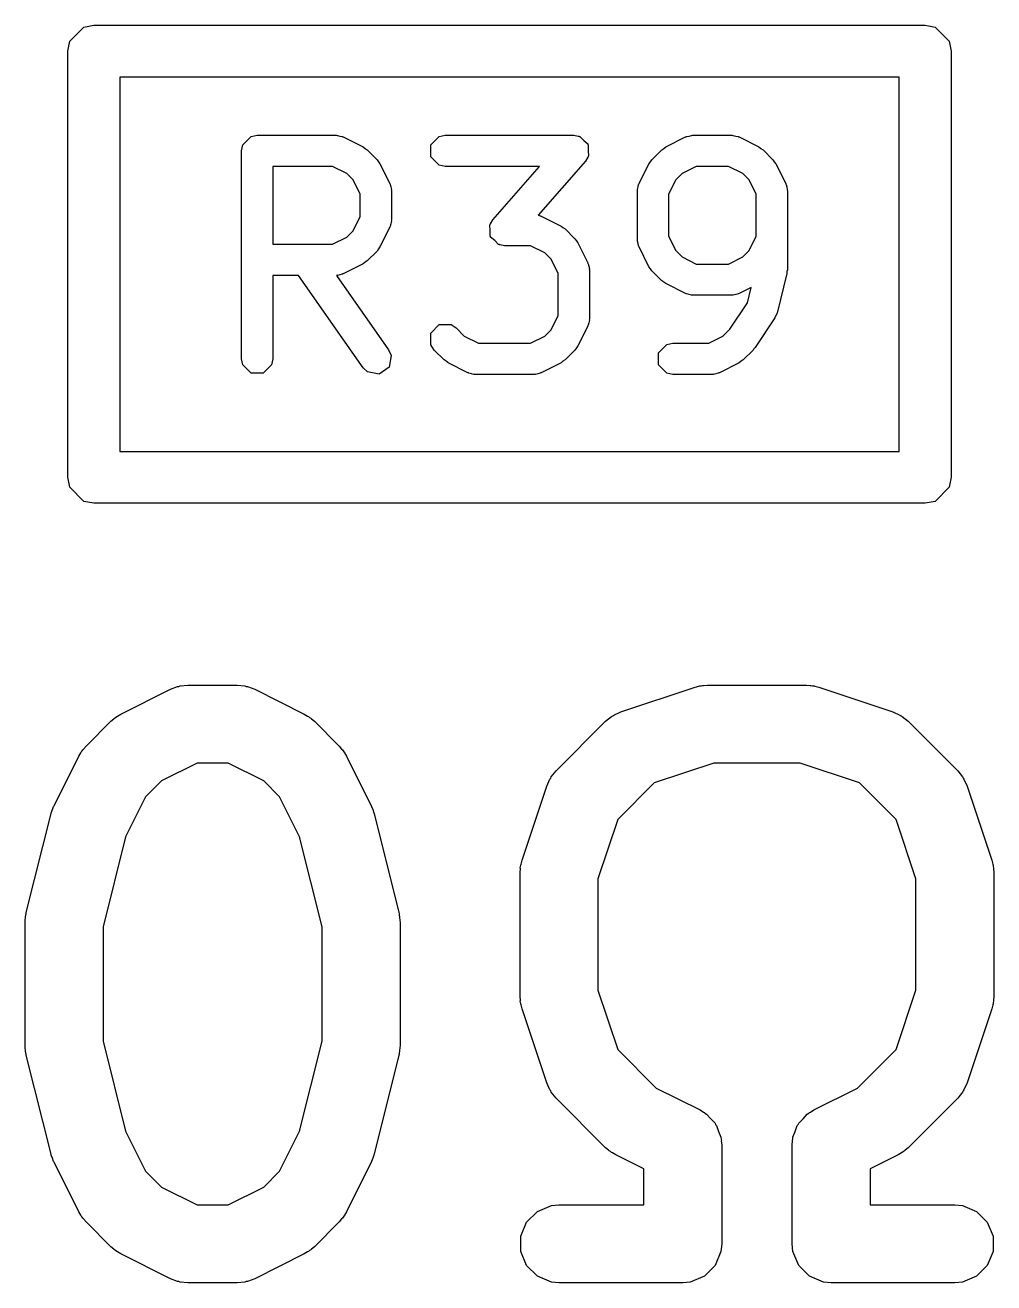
# Model space of a CAD drawing. Header units: millimetres. Extents: x 129 to 276, y -185 to -58.
# Drawn here: x 150.568 to 152.432, y -170.71 to -168.29 of the extents above; entities that cross this region are included whole.
import ezdxf

# ---------------------------------------------------------------- set-up
doc = ezdxf.new("R2010")
doc.units = ezdxf.units.MM
doc.layers.add('F.Fab', color=9, linetype='CONTINUOUS', true_color=0xafafaf)

msp = doc.modelspace()

# ---------------------------------------------------------------- linework, layer by layer
at = {"layer": 'F.Fab', "linetype": 'CONTINUOUS'}
for p, q in [((150.653806, -168.320866), (150.680866, -168.293806)), ((150.680866, -168.293806), (150.7, -168.29)), ((150.7, -168.29), (152.3, -168.29)), ((152.3, -168.29), (152.319134, -168.293806)), ((152.319134, -168.293806), (152.346194, -168.320866)), ((150.65, -168.34), (150.653806, -168.320866)), ((152.346194, -168.320866), (152.35, -168.34)), ((150.65, -169.16), (150.65, -168.34)), ((152.35, -168.34), (152.35, -169.16)), ((150.75, -168.39), (150.75, -169.11)), ((152.25, -168.39), (150.75, -168.39)), ((152.25, -169.11), (152.25, -168.39)), ((150.98657, -168.520446), (151.002805, -168.504211)), ((151.002805, -168.504211), (151.014286, -168.501927)), ((151.014286, -168.501927), (151.166667, -168.501927)), ((151.166667, -168.501927), (151.168141, -168.50222)), ((151.168141, -168.50222), (151.168793, -168.502003)), ((151.168793, -168.502003), (151.173429, -168.503272)), ((151.173429, -168.503272), (151.178148, -168.504211)), ((151.178148, -168.504211), (151.178634, -168.504697)), ((151.178634, -168.504697), (151.180084, -168.505094)), ((151.180084, -168.505094), (151.218179, -168.524142)), ((151.348474, -168.520446), (151.364709, -168.504211)), ((151.364709, -168.504211), (151.37619, -168.501927)), ((151.37619, -168.501927), (151.623809, -168.501927)), ((151.623809, -168.501927), (151.632173, -168.503591)), ((151.632173, -168.503591), (151.63342, -168.503508)), ((151.63342, -168.503508), (151.633909, -168.503936)), ((151.633909, -168.503936), (151.63529, -168.504211)), ((151.63529, -168.504211), (151.642756, -168.511677)), ((151.642756, -168.511677), (151.650701, -168.518629)), ((151.800868, -168.524142), (151.838964, -168.505094)), ((151.838964, -168.505094), (151.840412, -168.504697)), ((151.840412, -168.504697), (151.840899, -168.504211)), ((151.840899, -168.504211), (151.84561, -168.503273)), ((151.84561, -168.503273), (151.850254, -168.502002)), ((151.850254, -168.502002), (151.850907, -168.502219)), ((151.850907, -168.502219), (151.85238, -168.501927)), ((151.85238, -168.501927), (151.928571, -168.501927)), ((151.928571, -168.501927), (151.930045, -168.50222)), ((151.930045, -168.50222), (151.930697, -168.502003)), ((151.930697, -168.502003), (151.935333, -168.503272)), ((151.935333, -168.503272), (151.940052, -168.504211)), ((151.940052, -168.504211), (151.940538, -168.504697)), ((151.940538, -168.504697), (151.941988, -168.505094)), ((151.941988, -168.505094), (151.980083, -168.524142)), ((150.984286, -168.531927), (150.98657, -168.520446)), ((150.984286, -168.931927), (150.984286, -168.531927)), ((151.218179, -168.524142), (151.221982, -168.527094)), ((151.221982, -168.527094), (151.225975, -168.529762)), ((151.225975, -168.529762), (151.245023, -168.548809)), ((151.348474, -168.543408), (151.348474, -168.520446)), ((151.650701, -168.518629), (151.650771, -168.519692)), ((151.650771, -168.519692), (151.651525, -168.520446)), ((151.651525, -168.520446), (151.651525, -168.530991)), ((151.651525, -168.530991), (151.652228, -168.541538)), ((151.774025, -168.548809), (151.793072, -168.529761)), ((151.793072, -168.529761), (151.797073, -168.527087)), ((151.797073, -168.527087), (151.800868, -168.524142)), ((151.980083, -168.524142), (151.983879, -168.527089)), ((151.983879, -168.527089), (151.987879, -168.529761)), ((151.987879, -168.529761), (152.006926, -168.548808)), ((151.159584, -168.561927), (151.044286, -168.561927)), ((151.044286, -168.561927), (151.044286, -168.711451)), ((151.186991, -168.57563), (151.159584, -168.561927)), ((151.245023, -168.548809), (151.247699, -168.552815)), ((151.247699, -168.552815), (151.250642, -168.556606)), ((151.250642, -168.556606), (151.26969, -168.594702)), ((151.364709, -168.559643), (151.348474, -168.543408)), ((151.37619, -168.561927), (151.364709, -168.559643)), ((151.557696, -168.561927), (151.37619, -168.561927)), ((151.467899, -168.664553), (151.557696, -168.561927)), ((151.646386, -168.551682), (151.555258, -168.655827)), ((151.650643, -168.544289), (151.646386, -168.551682)), ((151.651525, -168.543408), (151.650643, -168.544289)), ((151.652228, -168.541538), (151.651525, -168.542758)), ((151.651525, -168.542758), (151.651525, -168.543408)), ((151.749357, -168.594702), (151.768405, -168.556605)), ((151.768405, -168.556605), (151.771357, -168.552801)), ((151.771357, -168.552801), (151.774025, -168.548809)), ((151.859463, -168.561927), (151.832055, -168.575631)), ((151.921488, -168.561927), (151.859463, -168.561927)), ((151.948894, -168.57563), (151.921488, -168.561927)), ((152.006926, -168.548808), (152.009597, -168.552805)), ((152.009597, -168.552805), (152.012547, -168.556606)), ((152.012547, -168.556606), (152.031594, -168.594702)), ((151.199153, -168.587793), (151.186991, -168.57563)), ((151.212857, -168.6152), (151.199153, -168.587793)), ((151.819893, -168.587792), (151.80619, -168.6152)), ((151.832055, -168.575631), (151.819893, -168.587792)), ((151.961058, -168.587794), (151.948894, -168.57563)), ((151.974761, -168.615199), (151.961058, -168.587794)), ((151.26969, -168.594702), (151.270086, -168.59615)), ((151.270086, -168.59615), (151.270573, -168.596637)), ((151.270573, -168.596637), (151.27151, -168.601348)), ((151.27151, -168.601348), (151.272782, -168.605992)), ((151.272782, -168.605992), (151.272564, -168.606645)), ((151.272564, -168.606645), (151.272857, -168.608118)), ((151.272857, -168.608118), (151.272857, -168.66526)), ((151.74619, -168.608118), (151.746483, -168.606643)), ((151.74619, -168.703356), (151.74619, -168.608118)), ((151.746266, -168.605992), (151.747535, -168.601356)), ((151.746483, -168.606643), (151.746266, -168.605992)), ((151.747535, -168.601356), (151.748474, -168.596637)), ((151.748474, -168.596637), (151.74896, -168.59615)), ((151.74896, -168.59615), (151.749357, -168.594702)), ((152.031594, -168.594702), (152.03199, -168.59615)), ((152.03199, -168.59615), (152.032477, -168.596637)), ((152.032477, -168.596637), (152.033415, -168.601356)), ((152.033415, -168.601356), (152.034685, -168.605992)), ((152.034685, -168.605992), (152.034467, -168.606643)), ((152.034467, -168.606643), (152.034761, -168.608118)), ((152.034761, -168.608118), (152.034761, -168.760499)), ((151.212857, -168.658177), (151.212857, -168.6152)), ((151.80619, -168.6152), (151.80619, -168.696273)), ((151.974761, -168.696274), (151.974761, -168.615199)), ((151.199153, -168.685584), (151.212857, -168.658177)), ((151.555258, -168.655827), (151.5591, -168.656592)), ((151.5591, -168.656592), (151.559586, -168.657078)), ((151.559586, -168.657078), (151.561036, -168.657475)), ((151.561036, -168.657475), (151.599131, -168.676523)), ((151.26969, -168.678676), (151.250642, -168.716772)), ((151.270086, -168.677227), (151.26969, -168.678676)), ((151.270573, -168.676741), (151.270086, -168.677227)), ((151.27151, -168.672029), (151.270573, -168.676741)), ((151.272782, -168.667386), (151.27151, -168.672029)), ((151.272857, -168.66526), (151.272564, -168.666732)), ((151.272564, -168.666732), (151.272782, -168.667386)), ((151.462057, -168.674697), (151.46276, -168.673476)), ((151.46276, -168.685236), (151.462057, -168.674697)), ((151.46276, -168.672827), (151.463641, -168.671945)), ((151.46276, -168.673476), (151.46276, -168.672827)), ((151.46276, -168.695789), (151.46276, -168.685236)), ((151.463641, -168.671945), (151.467899, -168.664553)), ((151.599131, -168.676523), (151.602927, -168.67947)), ((151.602927, -168.67947), (151.606927, -168.682142)), ((151.606927, -168.682142), (151.625974, -168.701189)), ((151.159584, -168.711451), (151.186991, -168.697747)), ((151.186991, -168.697747), (151.199153, -168.685584)), ((151.463514, -168.696543), (151.46276, -168.695789)), ((151.463585, -168.697606), (151.463514, -168.696543)), ((151.471524, -168.704553), (151.463585, -168.697606)), ((151.478995, -168.712024), (151.471524, -168.704553)), ((151.625974, -168.701189), (151.628645, -168.705186)), ((151.628645, -168.705186), (151.631595, -168.708987)), ((151.631595, -168.708987), (151.650642, -168.747083)), ((151.746483, -168.70483), (151.74619, -168.703356)), ((151.746266, -168.705482), (151.746483, -168.70483)), ((151.747535, -168.710118), (151.746266, -168.705482)), ((151.80619, -168.696273), (151.819893, -168.723679)), ((151.961057, -168.723681), (151.974761, -168.696274)), ((151.044286, -168.711451), (151.159584, -168.711451)), ((151.245023, -168.724569), (151.225975, -168.743616)), ((151.247699, -168.720562), (151.245023, -168.724569)), ((151.250642, -168.716772), (151.247699, -168.720562)), ((151.480375, -168.712298), (151.478995, -168.712024)), ((151.480865, -168.712727), (151.480375, -168.712298)), ((151.482111, -168.712643), (151.480865, -168.712727)), ((151.490476, -168.714308), (151.482111, -168.712643)), ((151.540536, -168.714308), (151.490476, -168.714308)), ((151.567942, -168.728011), (151.540536, -168.714308)), ((151.580106, -168.740175), (151.567942, -168.728011)), ((151.748474, -168.714837), (151.747535, -168.710118)), ((151.74896, -168.715323), (151.748474, -168.714837)), ((151.749357, -168.716773), (151.74896, -168.715323)), ((151.768405, -168.754868), (151.749357, -168.716773)), ((151.819893, -168.723679), (151.832057, -168.735844)), ((151.948896, -168.735842), (151.961057, -168.723681)), ((151.218179, -168.749236), (151.180084, -168.768284)), ((151.221982, -168.746283), (151.218179, -168.749236)), ((151.225975, -168.743616), (151.221982, -168.746283)), ((151.593809, -168.76758), (151.580106, -168.740175)), ((151.650642, -168.747083), (151.651038, -168.748531)), ((151.651038, -168.748531), (151.651525, -168.749018)), ((151.651525, -168.749018), (151.652463, -168.753737)), ((151.652463, -168.753737), (151.653733, -168.758373)), ((151.771352, -168.758664), (151.768405, -168.754868)), ((151.832057, -168.735844), (151.859462, -168.749546)), ((151.859462, -168.749546), (151.921489, -168.749546)), ((151.921489, -168.749546), (151.948896, -168.735842)), ((151.093904, -168.771451), (151.044286, -168.771451)), ((151.044286, -168.771451), (151.044286, -168.931927)), ((151.21828, -168.94913), (151.093904, -168.771451)), ((151.168141, -168.771157), (151.167085, -168.771367)), ((151.167085, -168.771367), (151.267434, -168.914723)), ((151.168793, -168.771375), (151.168141, -168.771157)), ((151.173429, -168.770105), (151.168793, -168.771375)), ((151.178148, -168.769167), (151.173429, -168.770105)), ((151.178634, -168.76868), (151.178148, -168.769167)), ((151.180084, -168.768284), (151.178634, -168.76868)), ((151.593809, -168.848655), (151.593809, -168.76758)), ((151.653733, -168.758373), (151.653515, -168.759024)), ((151.653515, -168.759024), (151.653809, -168.760499)), ((151.653809, -168.760499), (151.653809, -168.855737)), ((151.774024, -168.762664), (151.771352, -168.758664)), ((151.793071, -168.781711), (151.774024, -168.762664)), ((151.797065, -168.78438), (151.793071, -168.781711)), ((152.033865, -168.767775), (152.014818, -168.843965)), ((152.034043, -168.764105), (152.033865, -168.767775)), ((152.034761, -168.760499), (152.034043, -168.764105)), ((151.800869, -168.787332), (151.797065, -168.78438)), ((151.838964, -168.806379), (151.800869, -168.787332)), ((151.840412, -168.806775), (151.838964, -168.806379)), ((151.941987, -168.806379), (151.940538, -168.806775)), ((151.965279, -168.794732), (151.941987, -168.806379)), ((151.95787, -168.824369), (151.965279, -168.794732)), ((151.840899, -168.807262), (151.840412, -168.806775)), ((151.845618, -168.8082), (151.840899, -168.807262)), ((151.850254, -168.80947), (151.845618, -168.8082)), ((151.850905, -168.809252), (151.850254, -168.80947)), ((151.85238, -168.809546), (151.850905, -168.809252)), ((151.928571, -168.809546), (151.85238, -168.809546)), ((151.924302, -168.874722), (151.95787, -168.824369)), ((151.930045, -168.809252), (151.928571, -168.809546)), ((151.930697, -168.80947), (151.930045, -168.809252)), ((151.935332, -168.8082), (151.930697, -168.80947)), ((151.940052, -168.807262), (151.935332, -168.8082)), ((151.940538, -168.806775), (151.940052, -168.807262)), ((151.580105, -168.876062), (151.593809, -168.848655)), ((152.010675, -168.85333), (151.972581, -168.910473)), ((152.01263, -168.848595), (152.010675, -168.85333)), ((152.014818, -168.843965), (152.01263, -168.848595)), ((151.348474, -168.882352), (151.36471, -168.866116)), ((151.36471, -168.866116), (151.38767, -168.866116)), ((151.38767, -168.866116), (151.397403, -168.872619)), ((151.397403, -168.872619), (151.413007, -168.888223)), ((151.567944, -168.888223), (151.580105, -168.876062)), ((151.650642, -168.869153), (151.631595, -168.907248)), ((151.651038, -168.867704), (151.650642, -168.869153)), ((151.651525, -168.867218), (151.651038, -168.867704)), ((151.652463, -168.862498), (151.651525, -168.867218)), ((151.653733, -168.857863), (151.652463, -168.862498)), ((151.653809, -168.855737), (151.653515, -168.857211)), ((151.653515, -168.857211), (151.653733, -168.857863)), ((151.910801, -168.888223), (151.924302, -168.874722)), ((151.348474, -168.905312), (151.348474, -168.882352)), ((151.413007, -168.888223), (151.440415, -168.901927)), ((151.440415, -168.901927), (151.540537, -168.901927)), ((151.540537, -168.901927), (151.567944, -168.888223)), ((151.802804, -168.904211), (151.814285, -168.901927)), ((151.814285, -168.901927), (151.883394, -168.901927)), ((151.883394, -168.901927), (151.910801, -168.888223)), ((151.267434, -168.914723), (151.272146, -168.925438)), ((151.272146, -168.925438), (151.268156, -168.948049)), ((151.354977, -168.915045), (151.348474, -168.905312)), ((151.374025, -168.934093), (151.354977, -168.915045)), ((151.625975, -168.915045), (151.606927, -168.934093)), ((151.628645, -168.911048), (151.625975, -168.915045)), ((151.631595, -168.907248), (151.628645, -168.911048)), ((151.786569, -168.920446), (151.802804, -168.904211)), ((151.786569, -168.943408), (151.786569, -168.920446)), ((151.968832, -168.915045), (151.949784, -168.934093)), ((151.970481, -168.912577), (151.968832, -168.915045)), ((151.972581, -168.910473), (151.970481, -168.912577)), ((150.98657, -168.943408), (150.984286, -168.931927)), ((151.002805, -168.959643), (150.98657, -168.943408)), ((151.042002, -168.943408), (151.025767, -168.959643)), ((151.044286, -168.931927), (151.042002, -168.943408)), ((151.226735, -168.957226), (151.21828, -168.94913)), ((151.268156, -168.948049), (151.249345, -168.961216)), ((151.378021, -168.936763), (151.374025, -168.934093)), ((151.381822, -168.939713), (151.378021, -168.936763)), ((151.419917, -168.95876), (151.381822, -168.939713)), ((151.59913, -168.939713), (151.561035, -168.95876)), ((151.60293, -168.936762), (151.59913, -168.939713)), ((151.606927, -168.934093), (151.60293, -168.936762)), ((151.802804, -168.959643), (151.786569, -168.943408)), ((151.941987, -168.939713), (151.903892, -168.95876)), ((151.945787, -168.936762), (151.941987, -168.939713)), ((151.949784, -168.934093), (151.945787, -168.936762)), ((151.025767, -168.959643), (151.002805, -168.959643)), ((151.249345, -168.961216), (151.226735, -168.957226)), ((151.421365, -168.959156), (151.419917, -168.95876)), ((151.421852, -168.959643), (151.421365, -168.959156)), ((151.426571, -168.960581), (151.421852, -168.959643)), ((151.431207, -168.961851), (151.426571, -168.960581)), ((151.431858, -168.961633), (151.431207, -168.961851)), ((151.433333, -168.961927), (151.431858, -168.961633)), ((151.547619, -168.961927), (151.433333, -168.961927)), ((151.549093, -168.961633), (151.547619, -168.961927)), ((151.549745, -168.961851), (151.549093, -168.961633)), ((151.55438, -168.960581), (151.549745, -168.961851)), ((151.5591, -168.959643), (151.55438, -168.960581)), ((151.559586, -168.959156), (151.5591, -168.959643)), ((151.561035, -168.95876), (151.559586, -168.959156)), ((151.814285, -168.961927), (151.802804, -168.959643)), ((151.890476, -168.961927), (151.814285, -168.961927)), ((151.89195, -168.961633), (151.890476, -168.961927)), ((151.892602, -168.961851), (151.89195, -168.961633)), ((151.897237, -168.960581), (151.892602, -168.961851)), ((151.901957, -168.959643), (151.897237, -168.960581)), ((151.902443, -168.959156), (151.901957, -168.959643)), ((151.903892, -168.95876), (151.902443, -168.959156)), ((150.75, -169.11), (152.25, -169.11)), ((150.653806, -169.179134), (150.65, -169.16)), ((152.35, -169.16), (152.346194, -169.179134)), ((150.680866, -169.206194), (150.653806, -169.179134)), ((152.346194, -169.179134), (152.319134, -169.206194)), ((150.7, -169.21), (150.680866, -169.206194)), ((152.3, -169.21), (150.7, -169.21)), ((152.319134, -169.206194), (152.3, -169.21)), ((150.752173, -169.615356), (150.847411, -169.567737)), ((150.847411, -169.567737), (150.861142, -169.562482)), ((150.861142, -169.562482), (150.863831, -169.56229)), ((150.863831, -169.56229), (150.86632, -169.56126)), ((150.86632, -169.56126), (150.880952, -169.559819)), ((150.880952, -169.559819), (150.97619, -169.559819)), ((150.97619, -169.559819), (150.990822, -169.56126)), ((150.990822, -169.56126), (150.993311, -169.562291)), ((150.993311, -169.562291), (150.995999, -169.562482)), ((150.995999, -169.562482), (151.009731, -169.567737)), ((151.009731, -169.567737), (151.104969, -169.615356)), ((151.714378, -169.611287), (151.857234, -169.563668)), ((151.857234, -169.563668), (151.864489, -169.562018)), ((151.864489, -169.562018), (151.86632, -169.56126)), ((151.86632, -169.56126), (151.868973, -169.560998)), ((151.868973, -169.560998), (151.871571, -169.560408)), ((151.871571, -169.560408), (151.873545, -169.560548)), ((151.873545, -169.560548), (151.880952, -169.559819)), ((151.880952, -169.559819), (152.071428, -169.559819)), ((152.071428, -169.559819), (152.078833, -169.560548)), ((152.078833, -169.560548), (152.080808, -169.560408)), ((152.080808, -169.560408), (152.083405, -169.560998)), ((152.083405, -169.560998), (152.08606, -169.56126)), ((152.08606, -169.56126), (152.087891, -169.562018)), ((152.087891, -169.562018), (152.095145, -169.563668)), ((152.095145, -169.563668), (152.238002, -169.611287)), ((150.732681, -169.629405), (150.73843, -169.624686)), ((150.73843, -169.624686), (150.73973, -169.623188)), ((150.73973, -169.623188), (150.741989, -169.621766)), ((150.741989, -169.621766), (150.744046, -169.620078)), ((150.744046, -169.620078), (150.745873, -169.61932)), ((150.745873, -169.61932), (150.752173, -169.615356)), ((151.104969, -169.615356), (151.111268, -169.61932)), ((151.111268, -169.61932), (151.113096, -169.620078)), ((151.113096, -169.620078), (151.115152, -169.621766)), ((151.115152, -169.621766), (151.117412, -169.623188)), ((151.117412, -169.623188), (151.118711, -169.624686)), ((151.118711, -169.624686), (151.124461, -169.629405)), ((151.685062, -169.629405), (151.696427, -169.620077)), ((151.696427, -169.620077), (151.698917, -169.619045)), ((151.698917, -169.619045), (151.700952, -169.617281)), ((151.700952, -169.617281), (151.714378, -169.611287)), ((152.238002, -169.611287), (152.251427, -169.617281)), ((152.251427, -169.617281), (152.253462, -169.619046)), ((152.253462, -169.619046), (152.255953, -169.620078)), ((152.255953, -169.620078), (152.267318, -169.629405)), ((150.685062, -169.677024), (150.732681, -169.629405)), ((151.124461, -169.629405), (151.17208, -169.677024)), ((151.589824, -169.724643), (151.685062, -169.629405)), ((152.267318, -169.629405), (152.362556, -169.724643)), ((150.680343, -169.682773), (150.685062, -169.677024)), ((151.17208, -169.677024), (151.176798, -169.682773)), ((150.623394, -169.791754), (150.671013, -169.696516)), ((150.671013, -169.696516), (150.674977, -169.690216)), ((150.674977, -169.690216), (150.675735, -169.688389)), ((150.675735, -169.688389), (150.677423, -169.686332)), ((150.677423, -169.686332), (150.678845, -169.684073)), ((150.678845, -169.684073), (150.680343, -169.682773)), ((151.176798, -169.682773), (151.178297, -169.684073)), ((151.178297, -169.684073), (151.179718, -169.686332)), ((151.179718, -169.686332), (151.181407, -169.688389)), ((151.181407, -169.688389), (151.182164, -169.690216)), ((151.182164, -169.690216), (151.186129, -169.696516)), ((151.186129, -169.696516), (151.233748, -169.791754)), ((150.898657, -169.709819), (150.830141, -169.744077)), ((150.958485, -169.709819), (150.898657, -169.709819)), ((151.027001, -169.744077), (150.958485, -169.709819)), ((151.580497, -169.736008), (151.589824, -169.724643)), ((151.893122, -169.709819), (151.778609, -169.74799)), ((152.059258, -169.709819), (151.893122, -169.709819)), ((152.173771, -169.74799), (152.059258, -169.709819)), ((152.362556, -169.724643), (152.371884, -169.736008)), ((150.830141, -169.744077), (150.799734, -169.774484)), ((151.057408, -169.774484), (151.027001, -169.744077)), ((151.571706, -169.753959), (151.5777, -169.740534)), ((151.5777, -169.740534), (151.579465, -169.738498)), ((151.579465, -169.738498), (151.580497, -169.736008)), ((151.778609, -169.74799), (151.708409, -169.818189)), ((152.243971, -169.81819), (152.173771, -169.74799)), ((152.371884, -169.736008), (152.372915, -169.738498)), ((152.372915, -169.738498), (152.37468, -169.740533)), ((152.37468, -169.740533), (152.380674, -169.753959)), ((150.799734, -169.774484), (150.76124, -169.851471)), ((151.095901, -169.851471), (151.057408, -169.774484)), ((151.524087, -169.896816), (151.571706, -169.753959)), ((152.380674, -169.753959), (152.428293, -169.896815)), ((150.620466, -169.799404), (150.622662, -169.793259)), ((150.622662, -169.793259), (150.622984, -169.792823)), ((150.622984, -169.792823), (150.623394, -169.791754)), ((151.233748, -169.791754), (151.234157, -169.792823)), ((151.234157, -169.792823), (151.23448, -169.793259)), ((151.23448, -169.793259), (151.236672, -169.799395)), ((150.570096, -169.997581), (150.617715, -169.807105)), ((150.617715, -169.807105), (150.6181, -169.806025)), ((150.6181, -169.806025), (150.618139, -169.805486)), ((150.618139, -169.805486), (150.620466, -169.799404)), ((151.236672, -169.799395), (151.239003, -169.805485)), ((151.239003, -169.805485), (151.239041, -169.806025)), ((151.239041, -169.806025), (151.239427, -169.807105)), ((151.239427, -169.807105), (151.287046, -169.997581)), ((151.708409, -169.818189), (151.670238, -169.932703)), ((152.282142, -169.932703), (152.243971, -169.81819)), ((150.76124, -169.851471), (150.717857, -170.025005)), ((151.139285, -170.025005), (151.095901, -169.851471)), ((151.520238, -169.920533), (151.520967, -169.913127)), ((151.520827, -169.911153), (151.521417, -169.908555)), ((151.520967, -169.913127), (151.520827, -169.911153)), ((151.521417, -169.908555), (151.521679, -169.905901)), ((151.521679, -169.905901), (151.522437, -169.904069)), ((151.522437, -169.904069), (151.524087, -169.896816)), ((152.428293, -169.896815), (152.429942, -169.90407)), ((152.429942, -169.90407), (152.430701, -169.905901)), ((152.430701, -169.905901), (152.430962, -169.908554)), ((152.430962, -169.908554), (152.431553, -169.911152)), ((152.431553, -169.911152), (152.431412, -169.913126)), ((152.431412, -169.913126), (152.432142, -169.920533)), ((151.520238, -170.158628), (151.520238, -169.920533)), ((151.670238, -169.932703), (151.670238, -170.146457)), ((152.282142, -170.146458), (152.282142, -169.932703)), ((152.432142, -169.920533), (152.432142, -170.158628)), ((150.567857, -170.015771), (150.568108, -170.013217)), ((150.567857, -170.253866), (150.567857, -170.015771)), ((150.567946, -170.012125), (150.568755, -170.006651)), ((150.568108, -170.013217), (150.567946, -170.012125)), ((150.568755, -170.006651), (150.569298, -170.001139)), ((150.569298, -170.001139), (150.56972, -170.000117)), ((150.56972, -170.000117), (150.570096, -169.997581)), ((151.287046, -169.997581), (151.287421, -170.000117)), ((151.287421, -170.000117), (151.287844, -170.001139)), ((151.287844, -170.001139), (151.288386, -170.006651)), ((151.288386, -170.006651), (151.289196, -170.012125)), ((151.289196, -170.012125), (151.289033, -170.013217)), ((151.289033, -170.013217), (151.289285, -170.015771)), ((151.289285, -170.015771), (151.289285, -170.253866)), ((150.717857, -170.025005), (150.717857, -170.244632)), ((151.139285, -170.244632), (151.139285, -170.025005)), ((151.520967, -170.166033), (151.520238, -170.158628)), ((151.670238, -170.146457), (151.708409, -170.260971)), ((152.243971, -170.260971), (152.282142, -170.146458)), ((152.432142, -170.158628), (152.431412, -170.166034)), ((151.520827, -170.168008), (151.520967, -170.166033)), ((151.521417, -170.170605), (151.520827, -170.168008)), ((151.521679, -170.17326), (151.521417, -170.170605)), ((151.522437, -170.175091), (151.521679, -170.17326)), ((151.524087, -170.182345), (151.522437, -170.175091)), ((151.571706, -170.325202), (151.524087, -170.182345)), ((152.428293, -170.182346), (152.380674, -170.325202)), ((152.429942, -170.17509), (152.428293, -170.182346)), ((152.430701, -170.17326), (152.429942, -170.17509)), ((152.430962, -170.170606), (152.430701, -170.17326)), ((152.431553, -170.168009), (152.430962, -170.170606)), ((152.431412, -170.166034), (152.431553, -170.168009)), ((150.568108, -170.256419), (150.567857, -170.253866)), ((150.567946, -170.257512), (150.568108, -170.256419)), ((150.568755, -170.262985), (150.567946, -170.257512)), ((150.717857, -170.244632), (150.76124, -170.418166)), ((151.095901, -170.418166), (151.139285, -170.244632)), ((151.289196, -170.257512), (151.288386, -170.262985)), ((151.289285, -170.253866), (151.289033, -170.256419)), ((151.289033, -170.256419), (151.289196, -170.257512)), ((150.569298, -170.268498), (150.568755, -170.262985)), ((150.56972, -170.269519), (150.569298, -170.268498)), ((150.570096, -170.272056), (150.56972, -170.269519)), ((150.617715, -170.462532), (150.570096, -170.272056)), ((151.287046, -170.272056), (151.239427, -170.462532)), ((151.287421, -170.269519), (151.287046, -170.272056)), ((151.287844, -170.268498), (151.287421, -170.269519)), ((151.288386, -170.262985), (151.287844, -170.268498)), ((151.708409, -170.260971), (151.782522, -170.335084)), ((152.169858, -170.335084), (152.243971, -170.260971)), ((151.5777, -170.338627), (151.571706, -170.325202)), ((152.380674, -170.325202), (152.37468, -170.338628)), ((151.579465, -170.340662), (151.5777, -170.338627)), ((151.580497, -170.343153), (151.579465, -170.340662)), ((151.589824, -170.354518), (151.580497, -170.343153)), ((151.685062, -170.449756), (151.589824, -170.354518)), ((151.782522, -170.335084), (151.866874, -170.37726)), ((152.085506, -170.37726), (152.169858, -170.335084)), ((152.362556, -170.354518), (152.267318, -170.449756)), ((152.371884, -170.343153), (152.362556, -170.354518)), ((152.372915, -170.340662), (152.371884, -170.343153)), ((152.37468, -170.338628), (152.372915, -170.340662)), ((151.866874, -170.37726), (151.873173, -170.381224)), ((152.079206, -170.381224), (152.085506, -170.37726)), ((151.873173, -170.381224), (151.875001, -170.381982)), ((151.875001, -170.381982), (151.876062, -170.383043)), ((151.876062, -170.383043), (151.879317, -170.385092)), ((151.879317, -170.385092), (151.887195, -170.394176)), ((151.887195, -170.394176), (151.895693, -170.402674)), ((151.895693, -170.402674), (151.896724, -170.405164)), ((152.055655, -170.405164), (152.056687, -170.402674)), ((152.056687, -170.402674), (152.065184, -170.394176)), ((152.065184, -170.394176), (152.073063, -170.385092)), ((152.073063, -170.385092), (152.076317, -170.383043)), ((152.076317, -170.383043), (152.077379, -170.381982)), ((152.077379, -170.381982), (152.079206, -170.381224)), ((150.76124, -170.418166), (150.799734, -170.495153)), ((151.057407, -170.495153), (151.095901, -170.418166)), ((151.896724, -170.405164), (151.89849, -170.4072)), ((151.89849, -170.4072), (151.90229, -170.418602)), ((151.90229, -170.418602), (151.906892, -170.42971)), ((152.045488, -170.42971), (152.050089, -170.418602)), ((152.050089, -170.418602), (152.05389, -170.4072)), ((152.05389, -170.4072), (152.055655, -170.405164)), ((151.690812, -170.454476), (151.685062, -170.449756)), ((151.906892, -170.42971), (151.907268, -170.433535)), ((151.907268, -170.433535), (151.907744, -170.434961)), ((151.907744, -170.434961), (151.907603, -170.436936)), ((151.907603, -170.436936), (151.908333, -170.444342)), ((151.908333, -170.444342), (151.908333, -170.634819)), ((152.044047, -170.444342), (152.044776, -170.436936)), ((152.044047, -170.634819), (152.044047, -170.444342)), ((152.044636, -170.434961), (152.045111, -170.433535)), ((152.044776, -170.436936), (152.044636, -170.434961)), ((152.045111, -170.433535), (152.045488, -170.42971)), ((152.267318, -170.449756), (152.261568, -170.454474)), ((150.6181, -170.463611), (150.617715, -170.462532)), ((150.618139, -170.464151), (150.6181, -170.463611)), ((150.620466, -170.470232), (150.618139, -170.464151)), ((150.622662, -170.476378), (150.620466, -170.470232)), ((151.236672, -170.470241), (151.23448, -170.476378)), ((151.239003, -170.464152), (151.236672, -170.470241)), ((151.239041, -170.463611), (151.239003, -170.464152)), ((151.239427, -170.462532), (151.239041, -170.463611)), ((151.692111, -170.455973), (151.690812, -170.454476)), ((151.694365, -170.457392), (151.692111, -170.455973)), ((151.696427, -170.459084), (151.694365, -170.457392)), ((151.698259, -170.459842), (151.696427, -170.459084)), ((151.704554, -170.463805), (151.698259, -170.459842)), ((151.758333, -170.490694), (151.704554, -170.463805)), ((152.247826, -170.463805), (152.194047, -170.490694)), ((152.254125, -170.45984), (152.247826, -170.463805)), ((152.255953, -170.459083), (152.254125, -170.45984)), ((152.258009, -170.457394), (152.255953, -170.459083)), ((152.260269, -170.455973), (152.258009, -170.457394)), ((152.261568, -170.454474), (152.260269, -170.455973)), ((150.622984, -170.476813), (150.622662, -170.476378)), ((150.623394, -170.477883), (150.622984, -170.476813)), ((150.671013, -170.573121), (150.623394, -170.477883)), ((150.799734, -170.495153), (150.830141, -170.525561)), ((151.027, -170.525561), (151.057407, -170.495153)), ((151.233748, -170.477883), (151.186129, -170.573121)), ((151.234157, -170.476813), (151.233748, -170.477883)), ((151.23448, -170.476378), (151.234157, -170.476813)), ((151.758333, -170.559819), (151.758333, -170.490694)), ((152.194047, -170.490694), (152.194047, -170.559819)), ((150.830141, -170.525561), (150.898657, -170.559819)), ((150.958485, -170.559819), (151.027, -170.525561)), ((150.898657, -170.559819), (150.958485, -170.559819)), ((151.532878, -170.593151), (151.55357, -170.572459)), ((151.55357, -170.572459), (151.580606, -170.56126)), ((151.580606, -170.56126), (151.595238, -170.559819)), ((151.595238, -170.559819), (151.758333, -170.559819)), ((152.194047, -170.559819), (152.357142, -170.559819)), ((152.357142, -170.559819), (152.371774, -170.56126)), ((152.371774, -170.56126), (152.39881, -170.572459)), ((152.39881, -170.572459), (152.419502, -170.593151)), ((150.674976, -170.579417), (150.671013, -170.573121)), ((150.675734, -170.581247), (150.674976, -170.579417)), ((150.677423, -170.583305), (150.675734, -170.581247)), ((150.678845, -170.585564), (150.677423, -170.583305)), ((150.680343, -170.586863), (150.678845, -170.585564)), ((150.685061, -170.592612), (150.680343, -170.586863)), ((150.73268, -170.640232), (150.685061, -170.592612)), ((151.17208, -170.592613), (151.124462, -170.640232)), ((151.176798, -170.586863), (151.17208, -170.592613)), ((151.178297, -170.585564), (151.176798, -170.586863)), ((151.179718, -170.583305), (151.178297, -170.585564)), ((151.181408, -170.581247), (151.179718, -170.583305)), ((151.182165, -170.579417), (151.181408, -170.581247)), ((151.186129, -170.573121), (151.182165, -170.579417)), ((151.521679, -170.620187), (151.532878, -170.593151)), ((152.419502, -170.593151), (152.430701, -170.620187)), ((151.521679, -170.649451), (151.521679, -170.620187)), ((152.430701, -170.620187), (152.430701, -170.649451)), ((150.738429, -170.64495), (150.73268, -170.640232)), ((150.73973, -170.64645), (150.738429, -170.64495)), ((151.118712, -170.64495), (151.117412, -170.64645)), ((151.124462, -170.640232), (151.118712, -170.64495)), ((151.908333, -170.634819), (151.906892, -170.649451)), ((152.045488, -170.649451), (152.044047, -170.634819)), ((150.741989, -170.647872), (150.73973, -170.64645)), ((150.744046, -170.64956), (150.741989, -170.647872)), ((150.745873, -170.650317), (150.744046, -170.64956)), ((150.752173, -170.654282), (150.745873, -170.650317)), ((150.847411, -170.701901), (150.752173, -170.654282)), ((151.104969, -170.654282), (151.009731, -170.701901)), ((151.111268, -170.650317), (151.104969, -170.654282)), ((151.113096, -170.64956), (151.111268, -170.650317)), ((151.115152, -170.647872), (151.113096, -170.64956)), ((151.117412, -170.64645), (151.115152, -170.647872)), ((151.532878, -170.676487), (151.521679, -170.649451)), ((151.906892, -170.649451), (151.895693, -170.676487)), ((152.056687, -170.676487), (152.045488, -170.649451)), ((152.430701, -170.649451), (152.419502, -170.676487)), ((151.55357, -170.697179), (151.532878, -170.676487)), ((151.895693, -170.676487), (151.875001, -170.697179)), ((152.077379, -170.697179), (152.056687, -170.676487)), ((152.419502, -170.676487), (152.39881, -170.697179)), ((150.861142, -170.707156), (150.847411, -170.701901)), ((150.863831, -170.707347), (150.861142, -170.707156)), ((150.86632, -170.708378), (150.863831, -170.707347)), ((150.880952, -170.709819), (150.86632, -170.708378)), ((150.97619, -170.709819), (150.880952, -170.709819)), ((150.990822, -170.708378), (150.97619, -170.709819)), ((150.993311, -170.707346), (150.990822, -170.708378)), ((150.995999, -170.707156), (150.993311, -170.707346)), ((151.009731, -170.701901), (150.995999, -170.707156)), ((151.580606, -170.708378), (151.55357, -170.697179)), ((151.595238, -170.709819), (151.580606, -170.708378)), ((151.833333, -170.709819), (151.595238, -170.709819)), ((151.847965, -170.708378), (151.833333, -170.709819)), ((151.875001, -170.697179), (151.847965, -170.708378)), ((152.104415, -170.708378), (152.077379, -170.697179)), ((152.119047, -170.709819), (152.104415, -170.708378)), ((152.357142, -170.709819), (152.119047, -170.709819)), ((152.371774, -170.708378), (152.357142, -170.709819)), ((152.39881, -170.697179), (152.371774, -170.708378))]:
    msp.add_line(p, q, dxfattribs=at)

doc.saveas('drawing.dxf')
